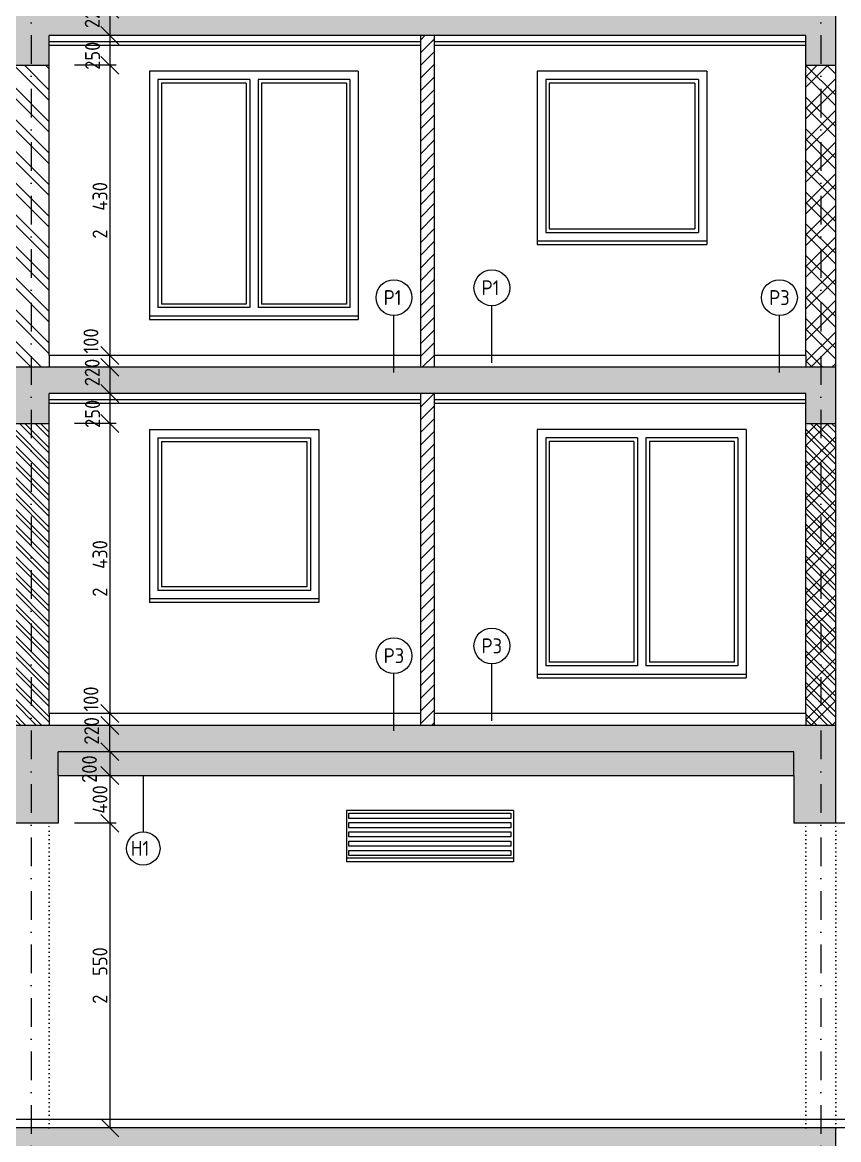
# Model space of a CAD drawing. Extents: x 3792242 to 5145247, y -1546315 to -1031918.
# Drawn here: x 4002137 to 4008977, y -1505700 to -1496340 of the extents above; entities that cross this region are included whole.
import ezdxf

# ---------------------------------------------------------------- set-up
doc = ezdxf.new("R2010")
doc.units = 0
doc.header["$MEASUREMENT"] = 0
doc.linetypes.add('ACAD_ISO07W100', pattern=[3.5, 0.5, -3])
doc.linetypes.add('BODKOCIARKOVANA_3', pattern=[5.6, 3, -1.3, 0, -1.3])
doc.layers.get('0').update_dxf_attribs({"linetype": 'CONTINUOUS'})
doc.layers.get('Defpoints').update_dxf_attribs({"color": 61, "linetype": 'CONTINUOUS'})
for name, color, linetype in [('KÓTY', 4, 'CONTINUOUS'), ('MÚRY', 1, 'CONTINUOUS'), ('OKNÁ', 143, 'CONTINUOUS'), ('osi', 253, 'CONTINUOUS'), ('POZEMOK', 7, 'CONTINUOUS'), ('TENKÁ', 7, 'CONTINUOUS'), ('ŠRAFY', 82, 'CONTINUOUS'), ('šrafy-múry', 8, 'CONTINUOUS')]:
    doc.layers.add(name, color=color, linetype=linetype)
doc.styles.add('STYLE1', font='isocp.shx')
doc.dimstyles.new('STANDARD-50', dxfattribs={"dimtxt": 125, "dimasz": 150, "dimexe": 10, "dimexo": 200, "dimgap": 20, "dimtad": 1, "dimdsep": 46, "dimlunit": 6, "dimtxsty": 'STYLE1', "dimblk1": 'OBLIQUE', "dimblk2": 'OBLIQUE', "dimsah": 1, "dimcen": 2.5, "dimse1": 1, "dimse2": 1, "dimadec": 0, "dimazin": 0, "dimtfac": 1, "dimtmove": 1, "dimatfit": 3, "dimldrblk": 'OBLIQUE', "dimfxl": 1, "dimtolj": 1, "dimtzin": 0, "dimarcsym": 0})
pattern_1 = [(45, (139723.04, 33513.66), (53.0330086, 194.4543648), [250, -50, 0, -50])]
pattern_2 = [(45, (-529698.46, 33513.66), (-53.0330086, 53.0330086), [])]
pattern_3 = [(135, (-998415.46, 64421.35), (-66.2912607, -66.2912607), []), (135, (-998415.46, 64465.55), (-66.2912607, -66.2912607), [])]
pattern_4 = [(45, (139723.04, 33513.66), (53.0330086, 194.4543648), [250, -50, 0, -50])]

# ---------------------------------------------------------------- blocks, each defined once
blk = doc.blocks.new('_OBLIQUE')
at = {"color": 0, "linetype": 'ByBlock'}
blk.add_line((-0.5, -0.5), (0.5, 0.5), dxfattribs=at)
blk = doc.blocks.new('*D49821')
at = {"layer": 'Defpoints', "color": 0}
for p in [(4002437, -1503050.1), (4002437, -1505600.1), (4002870, -1505600.1)]:
    blk.add_point(p, dxfattribs=at)
at = {"layer": 'KÓTY', "color": 0, "lineweight": -2, "ltscale": 0.25}
blk.add_line((4002870, -1503050.1), (4002870, -1505600.1), dxfattribs=at)
at = {"layer": 'KÓTY', "color": 0, "linetype": 'ByBlock', "lineweight": -2, "xscale": 150, "yscale": 150, "zscale": 150}
for p, rotation in [((4002870, -1503050.1), 90), ((4002870, -1505600.1), 270)]:
    blk.add_blockref('_OBLIQUE', p, dxfattribs=dict(at, rotation=rotation))
at = {"layer": 'KÓTY', "color": 0, "insert": (4002787.5, -1504325.1), "char_height": 125, "attachment_point": 5, "rotation": 90, "style": 'STYLE1'}
blk.add_mtext('\\A1;2ﾠ550', dxfattribs=at)
blk = doc.blocks.new('*D49823')
at = {"layer": 'Defpoints', "color": 0}
for p in [(4002437, -1502230.1), (4002870, -1502230.1), (4002437, -1502450.1)]:
    blk.add_point(p, dxfattribs=at)
at = {"layer": 'KÓTY', "color": 0, "lineweight": -2, "ltscale": 0.25}
blk.add_line((4002870, -1502450.1), (4002870, -1502230.1), dxfattribs=at)
at = {"layer": 'KÓTY', "color": 0, "linetype": 'ByBlock', "lineweight": -2, "xscale": 150, "yscale": 150, "zscale": 150}
for p, rotation in [((4002870, -1502230.1), 90), ((4002870, -1502450.1), 270)]:
    blk.add_blockref('_OBLIQUE', p, dxfattribs=dict(at, rotation=rotation))
at = {"layer": 'KÓTY', "color": 0, "insert": (4002718, -1502275.3), "char_height": 125, "attachment_point": 5, "rotation": 90, "style": 'STYLE1'}
blk.add_mtext('\\A1;220', dxfattribs=at)
blk = doc.blocks.new('*D49824')
at = {"layer": 'Defpoints', "color": 0}
for p in [(4002362, -1502130.1), (4002870, -1502130.1), (4002362, -1502230.1)]:
    blk.add_point(p, dxfattribs=at)
at = {"layer": 'KÓTY', "color": 0, "lineweight": -2, "ltscale": 0.25}
blk.add_line((4002870, -1502230.1), (4002870, -1502130.1), dxfattribs=at)
at = {"layer": 'KÓTY', "color": 0, "linetype": 'ByBlock', "lineweight": -2, "xscale": 150, "yscale": 150, "zscale": 150}
for p, rotation in [((4002870, -1502130.1), 90), ((4002870, -1502230.1), 270)]:
    blk.add_blockref('_OBLIQUE', p, dxfattribs=dict(at, rotation=rotation))
at = {"layer": 'KÓTY', "color": 0, "insert": (4002712, -1502008.8), "char_height": 125, "attachment_point": 5, "rotation": 90, "style": 'STYLE1'}
blk.add_mtext('\\A1;100', dxfattribs=at)
blk = doc.blocks.new('*D49825')
at = {"layer": 'Defpoints', "color": 0}
for p in [(4002437, -1502450.1), (4002437, -1502650.1), (4002870, -1502650.1)]:
    blk.add_point(p, dxfattribs=at)
at = {"layer": 'KÓTY', "color": 0, "lineweight": -2, "ltscale": 0.25}
blk.add_line((4002870, -1502450.1), (4002870, -1502650.1), dxfattribs=at)
at = {"layer": 'KÓTY', "color": 0, "linetype": 'ByBlock', "lineweight": -2, "xscale": 150, "yscale": 150, "zscale": 150}
for p, rotation in [((4002870, -1502450.1), 90), ((4002870, -1502650.1), 270)]:
    blk.add_blockref('_OBLIQUE', p, dxfattribs=dict(at, rotation=rotation))
at = {"layer": 'KÓTY', "color": 0, "insert": (4002699, -1502595.8), "char_height": 125, "attachment_point": 5, "rotation": 90, "style": 'STYLE1'}
blk.add_mtext('\\A1;200', dxfattribs=at)
blk = doc.blocks.new('*D49826')
at = {"layer": 'Defpoints', "color": 0}
for p in [(4002437, -1502650.1), (4002437, -1503050.1), (4002870, -1503050.1)]:
    blk.add_point(p, dxfattribs=at)
at = {"layer": 'KÓTY', "color": 0, "lineweight": -2, "ltscale": 0.25}
blk.add_line((4002870, -1502650.1), (4002870, -1503050.1), dxfattribs=at)
at = {"layer": 'KÓTY', "color": 0, "linetype": 'ByBlock', "lineweight": -2, "xscale": 150, "yscale": 150, "zscale": 150}
for p, rotation in [((4002870, -1502650.1), 90), ((4002870, -1503050.1), 270)]:
    blk.add_blockref('_OBLIQUE', p, dxfattribs=dict(at, rotation=rotation))
at = {"layer": 'KÓTY', "color": 0, "insert": (4002787.5, -1502850.1), "char_height": 125, "attachment_point": 5, "rotation": 90, "style": 'STYLE1'}
blk.add_mtext('\\A1;400', dxfattribs=at)
blk = doc.blocks.new('*D49827')
at = {"layer": 'Defpoints', "color": 0}
for p in [(4002362, -1499700.1), (4002362, -1502130.1), (4002870, -1502130.1)]:
    blk.add_point(p, dxfattribs=at)
at = {"layer": 'KÓTY', "color": 0, "lineweight": -2, "ltscale": 0.25}
blk.add_line((4002870, -1499700.1), (4002870, -1502130.1), dxfattribs=at)
at = {"layer": 'KÓTY', "color": 0, "linetype": 'ByBlock', "lineweight": -2, "xscale": 150, "yscale": 150, "zscale": 150}
for p, rotation in [((4002870, -1499700.1), 90), ((4002870, -1502130.1), 270)]:
    blk.add_blockref('_OBLIQUE', p, dxfattribs=dict(at, rotation=rotation))
at = {"layer": 'KÓTY', "color": 0, "insert": (4002787.5, -1500915.1), "char_height": 125, "attachment_point": 5, "rotation": 90, "style": 'STYLE1'}
blk.add_mtext('\\A1;2ﾠ430', dxfattribs=at)
blk = doc.blocks.new('*D49828')
at = {"layer": 'Defpoints', "color": 0}
for p in [(4002362, -1499450.1), (4002362, -1499700.1), (4002870, -1499700.1)]:
    blk.add_point(p, dxfattribs=at)
at = {"layer": 'KÓTY', "color": 0, "lineweight": -2, "ltscale": 0.25}
blk.add_line((4002870, -1499450.1), (4002870, -1499700.1), dxfattribs=at)
at = {"layer": 'KÓTY', "color": 0, "linetype": 'ByBlock', "lineweight": -2, "xscale": 150, "yscale": 150, "zscale": 150}
for p, rotation in [((4002870, -1499450.1), 90), ((4002870, -1499700.1), 270)]:
    blk.add_blockref('_OBLIQUE', p, dxfattribs=dict(at, rotation=rotation))
at = {"layer": 'KÓTY', "color": 0, "insert": (4002725.5, -1499619.8), "char_height": 125, "attachment_point": 5, "rotation": 90, "style": 'STYLE1'}
blk.add_mtext('\\A1;250', dxfattribs=at)
blk = doc.blocks.new('*D49829')
at = {"layer": 'Defpoints', "color": 0}
for p in [(4002362, -1499230.1), (4002362, -1499450.1), (4002870, -1499450.1)]:
    blk.add_point(p, dxfattribs=at)
at = {"layer": 'KÓTY', "color": 0, "lineweight": -2, "ltscale": 0.25}
blk.add_line((4002870, -1499230.1), (4002870, -1499450.1), dxfattribs=at)
at = {"layer": 'KÓTY', "color": 0, "linetype": 'ByBlock', "lineweight": -2, "xscale": 150, "yscale": 150, "zscale": 150}
for p, rotation in [((4002870, -1499230.1), 90), ((4002870, -1499450.1), 270)]:
    blk.add_blockref('_OBLIQUE', p, dxfattribs=dict(at, rotation=rotation))
at = {"layer": 'KÓTY', "color": 0, "insert": (4002722.5, -1499273.3), "char_height": 125, "attachment_point": 5, "rotation": 90, "style": 'STYLE1'}
blk.add_mtext('\\A1;220', dxfattribs=at)
blk = doc.blocks.new('*D49830')
at = {"layer": 'Defpoints', "color": 0}
for p in [(4002362, -1499130.1), (4002870, -1499130.1), (4002362, -1499230.1)]:
    blk.add_point(p, dxfattribs=at)
at = {"layer": 'KÓTY', "color": 0, "lineweight": -2, "ltscale": 0.25}
blk.add_line((4002870, -1499230.1), (4002870, -1499130.1), dxfattribs=at)
at = {"layer": 'KÓTY', "color": 0, "linetype": 'ByBlock', "lineweight": -2, "xscale": 150, "yscale": 150, "zscale": 150}
for p, rotation in [((4002870, -1499130.1), 90), ((4002870, -1499230.1), 270)]:
    blk.add_blockref('_OBLIQUE', p, dxfattribs=dict(at, rotation=rotation))
at = {"layer": 'KÓTY', "color": 0, "insert": (4002712, -1499008.8), "char_height": 125, "attachment_point": 5, "rotation": 90, "style": 'STYLE1'}
blk.add_mtext('\\A1;100', dxfattribs=at)
blk = doc.blocks.new('*D49831')
at = {"layer": 'Defpoints', "color": 0}
for p in [(4002362, -1496700.1), (4002362, -1499130.1), (4002870, -1499130.1)]:
    blk.add_point(p, dxfattribs=at)
at = {"layer": 'KÓTY', "color": 0, "lineweight": -2, "ltscale": 0.25}
blk.add_line((4002870, -1496700.1), (4002870, -1499130.1), dxfattribs=at)
at = {"layer": 'KÓTY', "color": 0, "linetype": 'ByBlock', "lineweight": -2, "xscale": 150, "yscale": 150, "zscale": 150}
for p, rotation in [((4002870, -1496700.1), 90), ((4002870, -1499130.1), 270)]:
    blk.add_blockref('_OBLIQUE', p, dxfattribs=dict(at, rotation=rotation))
at = {"layer": 'KÓTY', "color": 0, "insert": (4002787.5, -1497915.1), "char_height": 125, "attachment_point": 5, "rotation": 90, "style": 'STYLE1'}
blk.add_mtext('\\A1;2ﾠ430', dxfattribs=at)
blk = doc.blocks.new('*D49832')
at = {"layer": 'Defpoints', "color": 0}
for p in [(4002362, -1496450.1), (4002362, -1496700.1), (4002870, -1496700.1)]:
    blk.add_point(p, dxfattribs=at)
at = {"layer": 'KÓTY', "color": 0, "lineweight": -2, "ltscale": 0.25}
blk.add_line((4002870, -1496450.1), (4002870, -1496700.1), dxfattribs=at)
at = {"layer": 'KÓTY', "color": 0, "linetype": 'ByBlock', "lineweight": -2, "xscale": 150, "yscale": 150, "zscale": 150}
for p, rotation in [((4002870, -1496450.1), 90), ((4002870, -1496700.1), 270)]:
    blk.add_blockref('_OBLIQUE', p, dxfattribs=dict(at, rotation=rotation))
at = {"layer": 'KÓTY', "color": 0, "insert": (4002725.5, -1496619.8), "char_height": 125, "attachment_point": 5, "rotation": 90, "style": 'STYLE1'}
blk.add_mtext('\\A1;250', dxfattribs=at)
blk = doc.blocks.new('*D49833')
at = {"layer": 'Defpoints', "color": 0}
for p in [(4002362, -1496230.1), (4002362, -1496450.1), (4002870, -1496450.1)]:
    blk.add_point(p, dxfattribs=at)
at = {"layer": 'KÓTY', "color": 0, "lineweight": -2, "ltscale": 0.25}
blk.add_line((4002870, -1496230.1), (4002870, -1496450.1), dxfattribs=at)
at = {"layer": 'KÓTY', "color": 0, "linetype": 'ByBlock', "lineweight": -2, "xscale": 150, "yscale": 150, "zscale": 150}
for p, rotation in [((4002870, -1496230.1), 90), ((4002870, -1496450.1), 270)]:
    blk.add_blockref('_OBLIQUE', p, dxfattribs=dict(at, rotation=rotation))
at = {"layer": 'KÓTY', "color": 0, "insert": (4002722.5, -1496273.3), "char_height": 125, "attachment_point": 5, "rotation": 90, "style": 'STYLE1'}
blk.add_mtext('\\A1;220', dxfattribs=at)

msp = doc.modelspace()

# ---------------------------------------------------------------- hatches: boundary and pattern name
at = {"layer": 'ŠRAFY', "ltscale": 0.25}
h = msp.add_hatch(dxfattribs=at)
h.set_pattern_fill('ANSI31', color=256, scale=600, style=0)
h.set_pattern_definition(pattern_2)
h.paths.add_polyline_path([(4005587.044, -1499230.108), (4005587.044, -1499130.108), (4005587.044, -1496450.108), (4005472.044, -1496450.108), (4005472.044, -1499130.108), (4005472.044, -1499230.108)])
at = {"layer": 'ŠRAFY'}
h = msp.add_hatch(dxfattribs=at)
h.set_pattern_fill('ANSI32', color=256, scale=500, angle=90)
h.set_pattern_definition([(135, (-573850.06, -355731.5), (-132.5825215, -132.5825215), []), (135, (-573850.06, -355643.1), (-132.5825215, -132.5825215), [])])
h.paths.add_polyline_path([(4002362.044, -1496700.108), (4002062.044, -1496700.108), (4002062.044, -1499130.108), (4002062.044, -1499230.108), (4002362.044, -1499230.108), (4002362.044, -1499130.108)])
h = msp.add_hatch(dxfattribs=at)
h.set_pattern_fill('ANSI32', color=256, scale=500, angle=90)
h.set_pattern_definition([(135, (-573850.06, -358731.5), (-132.5825215, -132.5825215), []), (135, (-573850.06, -358643.1), (-132.5825215, -132.5825215), [])])
h.paths.add_polyline_path([(4008952.044, -1499230.108), (4008952.044, -1496700.108), (4008702.044, -1496700.108), (4008702.044, -1499130.108), (4008702.044, -1499230.108)])
h = msp.add_hatch(dxfattribs=at)
h.set_pattern_fill('ANSI32', color=256, scale=500)
h.set_pattern_definition([(45, (-529698.46, -371005.72), (-132.5825215, 132.5825215), []), (45, (-529610.07, -371005.72), (-132.5825215, 132.5825215), [])])
h.paths.add_polyline_path([(4008952.044, -1499230.108), (4008952.044, -1496700.108), (4008702.044, -1496700.108), (4008702.044, -1499130.108), (4008702.044, -1499230.108)])
at = {"layer": 'ŠRAFY', "ltscale": 0.25}
h = msp.add_hatch(dxfattribs=at)
h.set_pattern_fill('ANSI31', color=256, scale=600, style=0)
h.set_pattern_definition(pattern_2)
h.paths.add_polyline_path([(4005587.044, -1502230.108), (4005587.044, -1502130.108), (4005587.044, -1499450.108), (4005472.044, -1499450.108), (4005472.044, -1502130.108), (4005472.044, -1502230.108)])
at = {"layer": 'ŠRAFY'}
h = msp.add_hatch(dxfattribs=at)
h.set_pattern_fill('ANSI32', color=256, scale=250, angle=90)
h.set_pattern_definition(pattern_3)
h.paths.add_polyline_path([(4002362.044, -1499700.108), (4002062.044, -1499700.108), (4002062.044, -1502130.108), (4002062.044, -1502230.108), (4002362.044, -1502230.108), (4002362.044, -1502130.108)])
h = msp.add_hatch(dxfattribs=at)
h.set_pattern_fill('ANSI32', color=256, scale=250, angle=90)
h.set_pattern_definition(pattern_3)
h.paths.add_polyline_path([(4008952.044, -1502230.108), (4008952.044, -1499700.108), (4008702.044, -1499700.108), (4008702.044, -1502130.108), (4008702.044, -1502230.108)])
h = msp.add_hatch(dxfattribs=at)
h.set_pattern_fill('ANSI32', color=256, scale=500)
h.set_pattern_definition([(45, (-529698.46, -374005.72), (-132.5825215, 132.5825215), []), (45, (-529610.07, -374005.72), (-132.5825215, 132.5825215), [])])
h.paths.add_polyline_path([(4008952.044, -1502230.108), (4008952.044, -1499700.108), (4008702.044, -1499700.108), (4008702.044, -1502130.108), (4008702.044, -1502230.108)])
h = msp.add_hatch(dxfattribs=at)
h.set_pattern_fill('HEX', color=256, scale=250)
h.set_pattern_definition([(0, (-1667870.456, 8090.66), (0, 54.12658774), [31.25, -62.5]), (120, (-1667870.456, 8090.66), (-46.875, -27.06329387), [31.25, -62.5]), (60, (-1667839.206, 8090.66), (-46.875, 27.06329387), [31.25, -62.5])])
h.paths.add_polyline_path([(4002437.044, -1502450.108), (4002437.044, -1502650.108), (4008602.044, -1502650.108), (4008602.044, -1502450.108)])
h.paths.add_polyline_path([(4002574.044, -1502739.637), (4002574.044, -1502452.039), (4002824.044, -1502452.039), (4002824.044, -1502739.637)], flags=9)
at = {"layer": 'šrafy-múry'}
h = msp.add_hatch(dxfattribs=at)
h.set_pattern_fill('ANSI36', color=253, scale=800, angle=360)
h.set_pattern_definition(pattern_1)
h.paths.add_polyline_path([(3989082.044, -1496230.108), (3983657.044, -1496230.108), (3983657.044, -1496450.108), (3983737.044, -1496450.108), (3988782.044, -1496450.108), (3988782.044, -1496700.108), (3989082.044, -1496700.108), (3989082.044, -1496450.108)])
h.paths.add_polyline_path([(3995422.044, -1496700.108), (3995722.044, -1496700.108), (3995722.044, -1496450.108), (4002062.044, -1496450.108), (4002062.044, -1496700.108), (4002362.044, -1496700.108), (4002362.044, -1496450.108), (4005472.044, -1496450.108), (4005587.044, -1496450.108), (4008702.044, -1496450.108), (4008702.044, -1496700.108), (4008952.044, -1496700.108), (4008952.044, -1496230.108), (3991382.044, -1496230.108), (3991382.044, -1496450.108), (3995422.044, -1496450.108)])
h = msp.add_hatch(dxfattribs=at)
h.set_pattern_fill('ANSI36', color=253, scale=800, angle=360)
h.set_pattern_definition(pattern_1)
h.paths.add_polyline_path([(3995422.044, -1499700.108), (3995722.044, -1499700.108), (3995722.044, -1499450.108), (4002062.044, -1499450.108), (4002062.044, -1499700.108), (4002362.044, -1499700.108), (4002362.044, -1499450.108), (4005472.044, -1499450.108), (4005587.044, -1499450.108), (4008702.044, -1499450.108), (4008702.044, -1499700.108), (4008952.044, -1499700.108), (4008952.044, -1499230.108), (3991382.044, -1499230.108), (3991382.044, -1499450.108), (3995422.044, -1499450.108)])
h.paths.add_polyline_path([(3989082.044, -1499230.108), (3983657.044, -1499230.108), (3983657.044, -1499450.108), (3983737.044, -1499450.108), (3988782.044, -1499450.108), (3988782.044, -1499700.108), (3989082.044, -1499700.108), (3989082.044, -1499450.108)])
h = msp.add_hatch(dxfattribs=at)
h.set_pattern_fill('ANSI36', color=253, scale=800, angle=360)
h.set_pattern_definition(pattern_4)
h.paths.add_polyline_path([(4001987.044, -1502450.108), (4001987.044, -1502650.108), (4001987.044, -1503050.108), (4002062.044, -1503050.108), (4002362.044, -1503050.108), (4002437.044, -1503050.108), (4002437.044, -1502650.108), (4002437.044, -1502450.108), (4008602.044, -1502450.108), (4008602.044, -1502650.108), (4008602.044, -1503050.108), (4008702.044, -1503050.108), (4008952.044, -1503050.108), (4008952.044, -1502230.108), (4008702.044, -1502230.108), (4005587.044, -1502230.108), (4005472.044, -1502230.108), (4002362.044, -1502230.108), (4002062.044, -1502230.108), (3999287.044, -1502230.108), (3999172.044, -1502230.108), (3997846.003, -1502230.108), (3991582.044, -1502230.108), (3991382.044, -1502230.108), (3991382.044, -1502700.108), (3991582.044, -1502700.108), (3991582.044, -1502450.108), (3993182.044, -1502450.108), (3993252.044, -1502450.108), (3993382.044, -1502450.108), (3995422.044, -1502450.108), (3995722.044, -1502450.108), (3997846.003, -1502450.108)])
h.paths.add_polyline_path([(3996165.044, -1502433.157), (3996165.044, -1502145.559), (3996415.044, -1502145.559), (3996415.044, -1502433.157)], flags=9)
h.paths.add_polyline_path([(4002593.044, -1502419.137), (4002593.044, -1502131.539), (4002843.044, -1502131.539), (4002843.044, -1502419.137)], flags=9)
h = msp.add_hatch(dxfattribs=at)
h.set_pattern_fill('ANSI36', color=253, scale=800, angle=360)
h.set_pattern_definition(pattern_4)
h.paths.add_polyline_path([(3995722.044, -1505600.108), (3995722.044, -1505800.108), (4008952.044, -1505800.108), (4008952.044, -1505600.108)])
h.paths.add_polyline_path([(3996185.544, -1505783.637), (3996185.544, -1505496.039), (3996435.544, -1505496.039), (3996435.544, -1505783.637)], flags=9)

# ---------------------------------------------------------------- linework, layer by layer
at = {"layer": 'KÓTY', "ltscale": 0.25}
for p, q in [((4002923.446, -1496700.108), (4002573.446, -1496700.108)), ((4002923.446, -1499700.108), (4002573.446, -1499700.108)), ((4002923.446, -1503050.108), (4002573.446, -1503050.108))]:
    msp.add_line(p, q, dxfattribs=at)
at = {"layer": 'MÚRY'}
for p, q in [((4002362.044, -1499130.108), (4002362.044, -1496450.108)), ((4005472.044, -1496450.108), (4002362.044, -1496450.108)), ((4005472.044, -1496450.108), (4005472.044, -1499130.108)), ((4005587.044, -1496450.108), (4005587.044, -1499130.108)), ((4008702.044, -1496450.108), (4005587.044, -1496450.108)), ((4008702.044, -1499130.108), (4008702.044, -1496450.108)), ((4005472.044, -1499130.108), (4002362.044, -1499130.108)), ((4005472.044, -1499130.108), (4002362.044, -1499130.108)), ((4008702.044, -1499130.108), (4005587.044, -1499130.108)), ((4008702.044, -1499130.108), (4005587.044, -1499130.108)), ((4002362.044, -1502130.108), (4002362.044, -1499450.108)), ((4005472.044, -1499450.108), (4002362.044, -1499450.108)), ((4005472.044, -1499450.108), (4005472.044, -1502130.108)), ((4005587.044, -1499450.108), (4005587.044, -1502130.108)), ((4008702.044, -1499450.108), (4005587.044, -1499450.108)), ((4008702.044, -1502130.108), (4008702.044, -1499450.108)), ((4005472.044, -1502130.108), (4002362.044, -1502130.108)), ((4005472.044, -1502130.108), (4002362.044, -1502130.108)), ((4008702.044, -1502130.108), (4005587.044, -1502130.108)), ((4008702.044, -1502130.108), (4005587.044, -1502130.108)), ((4002437.044, -1502650.108), (4008602.044, -1502650.108)), ((4002437.044, -1502650.108), (4002437.044, -1503050.108)), ((4008602.044, -1502650.108), (4008602.044, -1503050.108)), ((4008602.044, -1502650.108), (4008602.044, -1503050.108)), ((4002437.044, -1503050.108), (4001987.044, -1503050.108)), ((4009352.044, -1503050.108), (4008602.044, -1503050.108)), ((4015592.044, -1505600.108), (3995722.044, -1505600.108))]:
    msp.add_line(p, q, dxfattribs=at)
at = {"layer": 'OKNÁ'}
for p, q in [((4004012.044, -1496850.108), (4003302.044, -1496850.108)), ((4003302.044, -1496850.108), (4003302.044, -1498700.108)), ((4004012.044, -1496850.108), (4004012.044, -1498700.108)), ((4004852.044, -1496850.108), (4004142.044, -1496850.108)), ((4004142.044, -1496850.108), (4004142.044, -1498700.108)), ((4004852.044, -1496850.108), (4004852.044, -1498700.108)), ((4007772.044, -1496850.108), (4006552.044, -1496850.108)), ((4006552.044, -1496850.108), (4006552.044, -1498070.108)), ((4007772.044, -1496850.108), (4007772.044, -1498070.108)), ((4006552.044, -1498070.108), (4007772.044, -1498070.108)), ((4004012.044, -1498700.108), (4003302.044, -1498700.108)), ((4004852.044, -1498700.108), (4004142.044, -1498700.108)), ((4003302.044, -1499850.108), (4004522.044, -1499850.108)), ((4003302.044, -1499850.108), (4003302.044, -1501070.108)), ((4004522.044, -1499850.108), (4004522.044, -1501070.108)), ((4007262.044, -1499850.108), (4006552.044, -1499850.108)), ((4006552.044, -1499850.108), (4006552.044, -1501700.108)), ((4007262.044, -1499850.108), (4007262.044, -1501700.108)), ((4008102.044, -1499850.108), (4007392.044, -1499850.108)), ((4007392.044, -1499850.108), (4007392.044, -1501700.108)), ((4008102.044, -1499850.108), (4008102.044, -1501700.108)), ((4004522.044, -1501070.108), (4003302.044, -1501070.108)), ((4007262.044, -1501700.108), (4006552.044, -1501700.108)), ((4008102.044, -1501700.108), (4007392.044, -1501700.108))]:
    msp.add_line(p, q, dxfattribs=at)
at = {"layer": 'OKNÁ', "ltscale": 0.25}
for p, q in [((4006071.346, -1499191.676), (4006071.346, -1498714)), ((4005250.846, -1499273.946), (4005250.846, -1498796.27)), ((4008480.846, -1499273.946), (4008480.846, -1498796.27)), ((4006071.346, -1502191.676), (4006071.346, -1501714)), ((4005250.846, -1502273.946), (4005250.846, -1501796.27)), ((4003150.544, -1502650.108), (4003150.544, -1503120.217))]:
    msp.add_line(p, q, dxfattribs=at)
for centre, radius in [((4006071.346, -1498564), 150), ((4005250.846, -1498646.27), 150), ((4008480.846, -1498646.27), 150), ((4006071.346, -1501564), 150), ((4005250.846, -1501646.27), 150), ((4003150.544, -1503260.217), 140)]:
    msp.add_circle(centre, radius, dxfattribs=at)
at = {"layer": 'osi', "linetype": 'BODKOCIARKOVANA_3', "ltscale": 80}
for p, q in [((4002212.044, -1487486.244), (4002212.044, -1507826.838)), ((4008827.044, -1487486.244), (4008827.044, -1507826.838))]:
    msp.add_line(p, q, dxfattribs=at)
at = {"layer": 'POZEMOK'}
for p, q in [((4003202.044, -1496750.108), (4003202.044, -1498830.108)), ((4004952.044, -1496750.108), (4003202.044, -1496750.108)), ((4004952.044, -1496750.108), (4004952.044, -1498830.108)), ((4006452.044, -1496750.108), (4006452.044, -1498200.108)), ((4007872.044, -1496750.108), (4006452.044, -1496750.108)), ((4007872.044, -1496750.108), (4007872.044, -1498200.108)), ((4004042.044, -1496820.108), (4003272.044, -1496820.108)), ((4003272.044, -1496820.108), (4003272.044, -1498730.108)), ((4004042.044, -1496820.108), (4004042.044, -1498730.108)), ((4004882.044, -1496820.108), (4004112.044, -1496820.108)), ((4004112.044, -1496820.108), (4004112.044, -1498730.108)), ((4004882.044, -1496820.108), (4004882.044, -1498730.108)), ((4007802.044, -1496820.108), (4006522.044, -1496820.108)), ((4006522.044, -1496820.108), (4006522.044, -1498100.108)), ((4007802.044, -1496820.108), (4007802.044, -1498100.108)), ((4006522.044, -1498100.108), (4007802.044, -1498100.108)), ((4006452.044, -1498170.108), (4007872.044, -1498170.108)), ((4006452.044, -1498200.108), (4007872.044, -1498200.108)), ((4003202.044, -1498800.108), (4004952.044, -1498800.108)), ((4004042.044, -1498730.108), (4003272.044, -1498730.108)), ((4004882.044, -1498730.108), (4004112.044, -1498730.108)), ((4003202.044, -1498830.108), (4004952.044, -1498830.108)), ((4003202.044, -1499750.108), (4004622.044, -1499750.108)), ((4003202.044, -1499750.108), (4003202.044, -1501200.108)), ((4004622.044, -1499750.108), (4004622.044, -1501200.108)), ((4006452.044, -1499750.108), (4006452.044, -1501830.108)), ((4008202.044, -1499750.108), (4006452.044, -1499750.108)), ((4008202.044, -1499750.108), (4008202.044, -1501830.108)), ((4003272.044, -1499820.108), (4004552.044, -1499820.108)), ((4003272.044, -1499820.108), (4003272.044, -1501100.108)), ((4004552.044, -1499820.108), (4004552.044, -1501100.108)), ((4007292.044, -1499820.108), (4006522.044, -1499820.108)), ((4006522.044, -1499820.108), (4006522.044, -1501730.108)), ((4007292.044, -1499820.108), (4007292.044, -1501730.108)), ((4008132.044, -1499820.108), (4007362.044, -1499820.108)), ((4007362.044, -1499820.108), (4007362.044, -1501730.108)), ((4008132.044, -1499820.108), (4008132.044, -1501730.108)), ((4004552.044, -1501100.108), (4003272.044, -1501100.108)), ((4004622.044, -1501170.108), (4003202.044, -1501170.108)), ((4004622.044, -1501200.108), (4003202.044, -1501200.108)), ((4006452.044, -1501800.108), (4008202.044, -1501800.108)), ((4007292.044, -1501730.108), (4006522.044, -1501730.108)), ((4008132.044, -1501730.108), (4007362.044, -1501730.108)), ((4006452.044, -1501830.108), (4008202.044, -1501830.108)), ((4015592.044, -1505530.108), (3995722.044, -1505530.108))]:
    msp.add_line(p, q, dxfattribs=at)
at = {"layer": 'TENKÁ'}
for p, q in [((4008952.044, -1503050.108), (4008952.044, -1492430.108)), ((4005587.044, -1496450.108), (4005472.044, -1496450.108)), ((4002362.044, -1496500.108), (4005472.044, -1496500.108)), ((4002362.044, -1496530.108), (4005472.044, -1496530.108)), ((4005587.044, -1496500.108), (4008702.044, -1496500.108)), ((4005587.044, -1496530.108), (4008702.044, -1496530.108)), ((4002062.044, -1496700.108), (4002362.044, -1496700.108)), ((4002062.044, -1496700.108), (4002362.044, -1496700.108)), ((4008702.044, -1496700.108), (4008952.044, -1496700.108)), ((4008702.044, -1496700.108), (4008952.044, -1496700.108)), ((4002362.044, -1499130.108), (4002362.044, -1499230.108)), ((4002362.044, -1499130.108), (4002362.044, -1499230.108)), ((4005472.044, -1499130.108), (4005472.044, -1499230.108)), ((4005472.044, -1499130.108), (4005472.044, -1499230.108)), ((4005587.044, -1499130.108), (4005587.044, -1499230.108)), ((4005587.044, -1499130.108), (4005587.044, -1499230.108)), ((4008702.044, -1499130.108), (4008702.044, -1499230.108)), ((4008702.044, -1499130.108), (4008702.044, -1499230.108)), ((4008952.044, -1499230.108), (3991382.044, -1499230.108)), ((4005587.044, -1499450.108), (4005472.044, -1499450.108)), ((4002362.044, -1499500.108), (4005472.044, -1499500.108)), ((4002362.044, -1499530.108), (4005472.044, -1499530.108)), ((4005587.044, -1499500.108), (4008702.044, -1499500.108)), ((4005587.044, -1499530.108), (4008702.044, -1499530.108)), ((4002062.044, -1499700.108), (4002362.044, -1499700.108)), ((4002062.044, -1499700.108), (4002362.044, -1499700.108)), ((4008702.044, -1499700.108), (4008952.044, -1499700.108)), ((4008702.044, -1499700.108), (4008952.044, -1499700.108)), ((4002362.044, -1502130.108), (4002362.044, -1502230.108)), ((4002362.044, -1502130.108), (4002362.044, -1502230.108)), ((4005472.044, -1502130.108), (4005472.044, -1502230.108)), ((4005472.044, -1502130.108), (4005472.044, -1502230.108)), ((4005587.044, -1502130.108), (4005587.044, -1502230.108)), ((4005587.044, -1502130.108), (4005587.044, -1502230.108)), ((4008702.044, -1502130.108), (4008702.044, -1502230.108)), ((4008702.044, -1502130.108), (4008702.044, -1502230.108)), ((4008952.044, -1502230.108), (3991382.044, -1502230.108)), ((4002437.044, -1502650.108), (4002437.044, -1502450.108)), ((4008602.044, -1502450.108), (4002437.044, -1502450.108)), ((4008602.044, -1502650.108), (4008602.044, -1502450.108)), ((4008952.044, -1505800.108), (4008952.044, -1505600.108))]:
    msp.add_line(p, q, dxfattribs=at)
at = {"layer": 'TENKÁ', "color": 8}
for p, q in [((4004852.044, -1502943.358), (4004852.044, -1503373.358)), ((4006252.044, -1502943.358), (4004852.044, -1502943.358)), ((4006252.044, -1502943.358), (4006252.044, -1503373.358)), ((4006252.044, -1503343.358), (4004852.044, -1503343.358)), ((4006252.044, -1503373.358), (4004852.044, -1503373.358))]:
    msp.add_line(p, q, dxfattribs=at)
at = {"layer": 'TENKÁ', "linetype": 'ACAD_ISO07W100', "ltscale": 10}
for p, q in [((4002362.044, -1505600.108), (4002362.044, -1503050.108)), ((4008702.044, -1505600.108), (4008702.044, -1503050.108)), ((4008952.044, -1505600.108), (4008952.044, -1503050.108))]:
    msp.add_line(p, q, dxfattribs=at)
at = {"layer": 'TENKÁ', "color": 8}
for points in [[(4004874.044, -1502966.108), (4006230.044, -1502966.108), (4006230.044, -1503008.608), (4004874.044, -1503008.608)], [(4004874.044, -1503044.108), (4006230.044, -1503044.108), (4006230.044, -1503086.608), (4004874.044, -1503086.608)], [(4004874.044, -1503122.108), (4006230.044, -1503122.108), (4006230.044, -1503164.608), (4004874.044, -1503164.608)], [(4004874.044, -1503200.108), (4006230.044, -1503200.108), (4006230.044, -1503242.608), (4004874.044, -1503242.608)], [(4004874.044, -1503278.108), (4006230.044, -1503278.108), (4006230.044, -1503320.608), (4004874.044, -1503320.608)]]:
    msp.add_lwpolyline(points, close=True, dxfattribs=at)

# ---------------------------------------------------------------- texts
at = {"layer": 'TENKÁ', "ltscale": 0.25, "style": 'STYLE1'}
for s, p in [('P1', (4005985.541, -1498626.178)), ('P1', (4005165.041, -1498708.448)), ('P3', (4008395.041, -1498708.448)), ('P3', (4005985.541, -1501626.178)), ('P3', (4005165.041, -1501708.448)), ('H1', (4003046.239, -1503322.394))]:
    msp.add_text(s, height=125, dxfattribs=at).set_placement(p)

# ---------------------------------------------------------------- dimensions: what is measured, and where the dimension line sits
at = {"layer": 'KÓTY', "ltscale": 0.25}
for base, p1, p2, picture, middle in [((4002870.044, -1496450.108), (4002362.044, -1496230.108), (4002362.044, -1496450.108), '*D49833', (4002805.044, -1496273.338)), ((4002870.044, -1496700.108), (4002362.044, -1496450.108), (4002362.044, -1496700.108), '*D49832', (4002808.044, -1496619.838)), ((4002870.044, -1499130.108), (4002362.044, -1499230.108), (4002362.044, -1499130.108), '*D49830', (4002794.544, -1499008.838)), ((4002870.044, -1499450.108), (4002362.044, -1499230.108), (4002362.044, -1499450.108), '*D49829', (4002805.044, -1499273.338)), ((4002870.044, -1499700.108), (4002362.044, -1499450.108), (4002362.044, -1499700.108), '*D49828', (4002808.044, -1499619.838)), ((4002870.044, -1502130.108), (4002362.044, -1502230.108), (4002362.044, -1502130.108), '*D49824', (4002794.544, -1502008.838)), ((4002870.044, -1502230.108), (4002437.044, -1502450.108), (4002437.044, -1502230.108), '*D49823', (4002800.544, -1502275.338)), ((4002870.044, -1502650.108), (4002437.044, -1502450.108), (4002437.044, -1502650.108), '*D49825', (4002781.544, -1502595.838))]:
    dim = msp.add_linear_dim(base=base, p1=p1, p2=p2, angle=90, dimstyle='STANDARD-50', override={"dimtxsty": 'STYLE1', "dimldrblk": 'OBLIQUE'}, dxfattribs=at)
    dim.commit()
    dim.dimension.update_dxf_attribs({"geometry": picture, "text_midpoint": middle, "dimtype": 160})
for base, p1, p2, picture, middle in [((4002870.044, -1499130.108), (4002362.044, -1496700.108), (4002362.044, -1499130.108), '*D49831', (4002787.501, -1497915.108)), ((4002870.044, -1502130.108), (4002362.044, -1499700.108), (4002362.044, -1502130.108), '*D49827', (4002787.501, -1500915.108)), ((4002870.044, -1503050.108), (4002437.044, -1502650.108), (4002437.044, -1503050.108), '*D49826', (4002787.544, -1502850.108)), ((4002870.044, -1505600.108), (4002437.044, -1503050.108), (4002437.044, -1505600.108), '*D49821', (4002787.501, -1504325.108))]:
    dim = msp.add_linear_dim(base=base, p1=p1, p2=p2, angle=90, dimstyle='STANDARD-50', override={"dimtxsty": 'STYLE1', "dimldrblk": 'OBLIQUE'}, dxfattribs=at)
    dim.commit()
    dim.dimension.update_dxf_attribs({"geometry": picture, "text_midpoint": middle})

doc.saveas('drawing.dxf')
